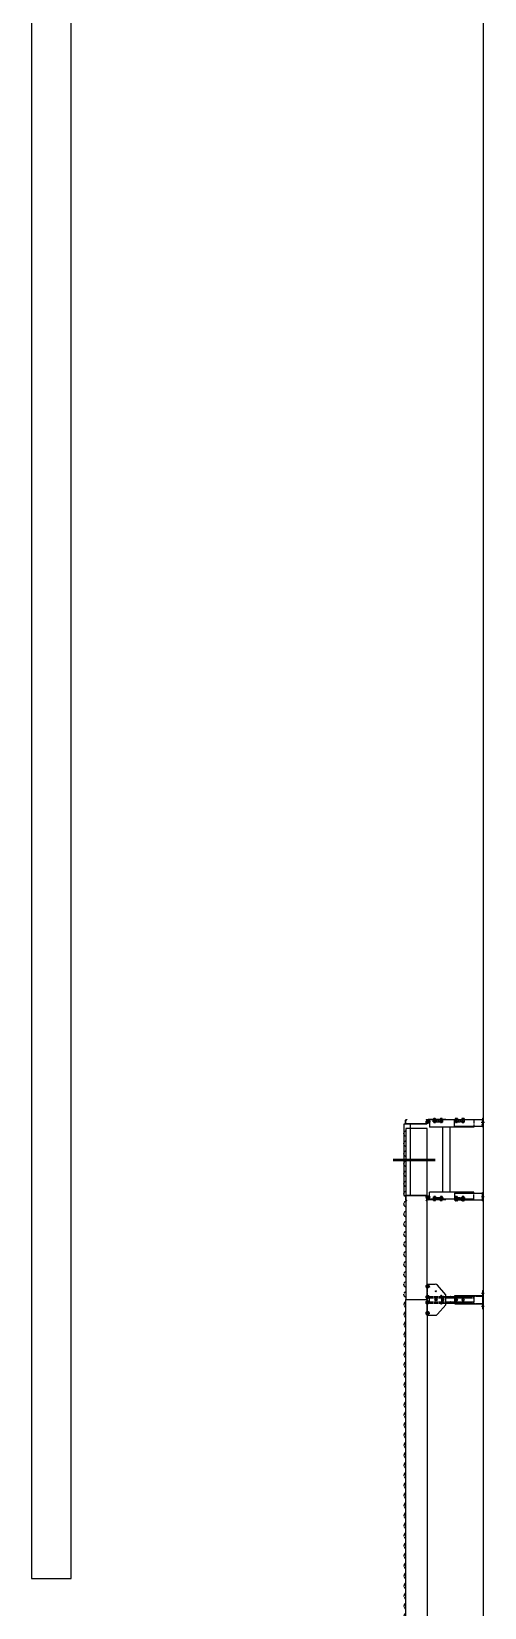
# Model space of a CAD drawing. Header units: millimetres. Extents: x 0 to 461941, y -159644 to 4828.
# Drawn here: x 438512 to 441941, y -42149 to -30206 of the extents above; entities that cross this region are included whole.
import ezdxf

# ---------------------------------------------------------------- set-up
doc = ezdxf.new("R2010")
doc.units = ezdxf.units.MM
for name, pattern in [('Xref Conv Decant Empty Tote$0$AM_ISO02W050', [7.5, 6, -1.5]), ('Xref Conv Decant Empty Tote$0$AM_ISO08W050', [18, 12, -1.5, 3, -1.5]), ('Xref Conv Decant Empty Tote$0$CENTER', [7, 4, -1, 1, -1]), ('Xref Conv Decant Empty Tote$0$HIDDEN', [9.525, 6.35, -3.175])]:
    doc.linetypes.add(name, pattern=pattern)
for name, color, linetype in [('Xref Conv Decant Empty Tote$0$B', 4, 'Continuous'), ('Xref Conv Decant Empty Tote$0$Conv - Empty Tote', 35, 'Continuous'), ('Xref Conv Decant Empty Tote$0$Mezz', 1, 'Continuous')]:
    doc.layers.add(name, color=color, linetype=linetype)
doc.layers.add('Xref Conv Decant Empty Tote$0$Center', color=7, linetype='Xref Conv Decant Empty Tote$0$AM_ISO08W050', lineweight=50)
doc.layers.add('Xref Conv Decant Empty Tote$0$Hidden', color=9, linetype='Xref Conv Decant Empty Tote$0$AM_ISO02W050', lineweight=25)

# ---------------------------------------------------------------- blocks, each defined once
blk = doc.blocks.new('*U162')
for p, q in [((-21.825, 158.0666), (-21.825, 154.6052)), ((-21.825, 154.6052), (-19.165, 154.6052)), ((-19.165, 158.0666), (-19.165, 154.6052)), ((9.84, 163.4952), (-16.3964, 163.4952)), ((9.84, 160.8352), (-16.3964, 160.8352)), ((13.015, 7.4225), (13.015, 157.6602)), ((15.675, 7.4225), (15.675, 157.6602)), ((555.675, 7.4225), (555.675, 157.6602)), ((558.335, 7.4225), (558.335, 157.6602)), ((561.51, 163.4952), (587.7464, 163.4952)), ((561.51, 160.8352), (587.7464, 160.8352)), ((590.515, 158.0666), (590.515, 154.6052)), ((593.175, 154.6052), (590.515, 154.6052)), ((593.175, 158.0666), (593.175, 154.6052)), ((-21.825, 8.89), (-21.825, 5.4286)), ((-21.825, 8.89), (-19.165, 8.89)), ((-19.165, 8.89), (-19.165, 5.4286)), ((-16.3964, 2.66), (8.2525, 2.66)), ((-16.3964, 0), (8.2525, 0)), ((587.7464, 2.66), (563.0975, 2.66)), ((587.7464, 0), (563.0975, 0)), ((590.515, 8.89), (590.515, 5.4286)), ((593.175, 8.89), (590.515, 8.89)), ((593.175, 8.89), (593.175, 5.4286))]:
    blk.add_line(p, q)
for centre, radius, start, end in [((-16.3964, 158.0666), 5.4286, 90, 180), ((-16.3964, 158.0666), 2.7686, 90, 180), ((9.84, 157.6602), 5.835, 0, 90), ((9.84, 157.6602), 3.175, 0, 90), ((561.51, 157.6602), 5.835, 90, 180), ((561.51, 157.6602), 3.175, 90, 180), ((587.7464, 158.0666), 5.4286, 0, 90), ((587.7464, 158.0666), 2.7686, 0, 90), ((-16.3964, 5.4286), 5.4286, 180, 270), ((-16.3964, 5.4286), 2.7686, 180, 270), ((8.2525, 7.4225), 4.7625, 270, 0), ((8.2525, 7.4225), 7.4225, 270, 0), ((563.0975, 7.4225), 7.4225, 180, 270), ((563.0975, 7.4225), 4.7625, 180, 270), ((587.7464, 5.4286), 2.7686, 270, 0), ((587.7464, 5.4286), 5.4286, 270, 0)]:
    blk.add_arc(centre, radius, start, end)
at = {"layer": 'Xref Conv Decant Empty Tote$0$Hidden'}
blk.add_lwpolyline([(15.675, 176.4952), (555.675, 176.4952), (555.675, 126.4952), (15.675, 126.4952)], close=True, dxfattribs=at)
blk = doc.blocks.new('*U180')
blk.add_lwpolyline([(0, 0), (1295.4, 0), (1295.4, -163.5), (0, -163.5)], close=True)
at = {"layer": 'Xref Conv Decant Empty Tote$0$Hidden', "ltscale": 5}
for centre in [(38.1, -12), (114.3, -12), (190.5, -12), (266.7, -12), (342.9, -12), (419.1, -12), (495.3, -12), (571.5, -12), (647.7, -12), (723.9, -12), (800.1, -12), (876.3, -12), (952.5, -12), (1028.7, -12), (1104.9, -12), (1181.1, -12), (1257.3, -12)]:
    blk.add_arc(centre, 25, 28.6854, 151.3146, dxfattribs=at)
blk = doc.blocks.new('Xref Conv Decant Empty Tote$0$A$C2A0F63DB')
at = {"layer": 'Xref Conv Decant Empty Tote$0$Center', "lineweight": 50}
blk.add_line((0, 1057), (318, 1057), dxfattribs=at)
at = {"xscale": -1, "rotation": 90}
for name, p in [('*U162', (259, 1343)), ('*U180', (96, 1295))]:
    blk.add_blockref(name, p, dxfattribs=at)
blk = doc.blocks.new('*U195')
at = {"linetype": 'Continuous'}
for p, q in [((0, 0), (0, -59)), ((0, 0), (235, 0)), ((235, 0), (235, -59)), ((79, -141), (8, -78)), ((156, -141), (227, -78)), ((79, -141), (156, -141)), ((87, -208), (149, -208)), ((87, -208), (87, -419)), ((91, -136), (91, -287)), ((103, -136), (103, -353)), ((131, -136), (131, -287)), ((143, -136), (143, -287)), ((149, -208), (149, -419)), ((188, -419), (48, -419)), ((48, -419), (48, -424)), ((188, -424), (48, -424)), ((188, -419), (188, -424))]:
    blk.add_line(p, q, dxfattribs=at)
for p, q in [((7, 7), (7, 2)), ((7, 2), (25, 2)), ((9, 9), (12, 9)), ((12, 9), (12, 2)), ((12, 9), (21, 9)), ((21, 9), (21, 2)), ((21, 9), (23, 9)), ((25, 7), (25, 2)), ((88, 7), (88, 2)), ((88, 2), (106, 2)), ((90, 9), (93, 9)), ((93, 9), (93, 2)), ((93, 9), (102, 9)), ((102, 9), (102, 2)), ((102, 9), (104, 9)), ((106, 7), (106, 2)), ((129, 7), (129, 2)), ((129, 2), (147, 2)), ((131, 9), (133, 9)), ((133, 9), (133, 2)), ((133, 9), (142, 9)), ((142, 9), (142, 2)), ((142, 9), (145, 9)), ((147, 7), (147, 2)), ((210, 7), (210, 2)), ((210, 2), (228, 2)), ((212, 9), (214, 9)), ((214, 9), (214, 2)), ((214, 9), (223, 9)), ((223, 9), (223, 2)), ((223, 9), (226, 9)), ((228, 7), (228, 2)), ((117, -109), (111, -113)), ((111, -113), (111, -120)), ((124, -113), (117, -109)), ((124, -120), (124, -113)), ((111, -120), (117, -124)), ((117, -124), (124, -120))]:
    blk.add_line(p, q)
at = {"linetype": 'Xref Conv Decant Empty Tote$0$CENTER'}
for p, q in [((68, -412), (68, -433)), ((168, -412), (168, -433))]:
    blk.add_line(p, q, dxfattribs=at)
for points in [[(111, -69), (117, -73), (124, -69), (124, -62), (117, -58), (111, -62)], [(110, -225), (117, -230), (126, -225), (126, -216), (117, -211), (110, -216)], [(110, -276), (117, -281), (126, -276), (126, -267), (117, -262), (110, -267)]]:
    blk.add_lwpolyline(points, close=True)
for centre, radius in [((117, -66), 8.4), ((117, -117), 8.4), ((117, -66), 6.4), ((117, -117), 6.4), ((117, -221), 8), ((117, -272), 8)]:
    blk.add_circle(centre, radius)
at = {"linetype": 'Continuous'}
blk.add_circle((182, -66), 3.6, dxfattribs=at)
for centre, radius, start, end in [((9, 6), 2.53, 23.991, 156.009), ((16, 1), 7.86, 54.0166, 125.9834), ((23, 6), 2.53, 23.991, 156.009), ((90, 6), 2.53, 23.991, 156.009), ((97, 1), 7.86, 54.0166, 125.9834), ((104, 6), 2.53, 23.991, 156.009), ((131, 6), 2.53, 23.991, 156.009), ((138, 1), 7.86, 54.0166, 125.9834), ((145, 6), 2.53, 23.991, 156.009), ((212, 6), 2.53, 23.991, 156.009), ((219, 1), 7.86, 54.0166, 125.9834), ((226, 6), 2.53, 23.991, 156.009)]:
    blk.add_arc(centre, radius, start, end)
for centre, radius, start, end in [((25, -59), 25.4, 180, 228.2691), ((89, -105), 4.4, 45, 225), ((116, -78), 43.1, 224.5473, 271.6144), ((117, -76), 36.4, 225, 270), ((117, -76), 36.4, 270, 315), ((119, -78), 43.1, 268.3856, 315.4527), ((146, -105), 4.4, 315, 135), ((210, -59), 25.4, 311.7309, 0)]:
    blk.add_arc(centre, radius, start, end, dxfattribs=at)
at = {"layer": 'Xref Conv Decant Empty Tote$0$Hidden', "linetype": 'Xref Conv Decant Empty Tote$0$HIDDEN'}
for p, q in [((11, -17), (11, 2)), ((12, -18), (12, 2)), ((20, -18), (20, 2)), ((21, -17), (21, 2)), ((92, -17), (92, 2)), ((93, -18), (93, 2)), ((101, -18), (101, 2)), ((102, -17), (102, 2)), ((133, -17), (133, 2)), ((134, -18), (134, 2)), ((142, -18), (142, 2)), ((143, -17), (143, 2)), ((214, -17), (214, 2)), ((215, -18), (215, 2)), ((223, -18), (223, 2)), ((224, -17), (224, 2)), ((0, -3), (235, -3)), ((12, -18), (11, -17)), ((11, -17), (21, -17)), ((12, -18), (20, -18)), ((20, -18), (21, -17)), ((92, -17), (102, -17)), ((93, -18), (92, -17)), ((91, -18), (91, -159)), ((91, -18), (143, -18)), ((93, -18), (93, -353)), ((93, -18), (101, -18)), ((96, -118), (138, -118)), ((101, -18), (102, -17)), ((101, -18), (101, -353)), ((103, -18), (103, -159)), ((131, -18), (131, -159)), ((133, -17), (143, -17)), ((134, -18), (133, -17)), ((133, -18), (133, -353)), ((134, -18), (142, -18)), ((142, -18), (143, -17)), ((141, -18), (141, -353)), ((143, -18), (143, -159)), ((214, -17), (224, -17)), ((215, -18), (214, -17)), ((215, -18), (223, -18)), ((223, -18), (224, -17)), ((90, -208), (90, -419)), ((91, -128), (91, -173)), ((91, -142), (91, -353)), ((93, -128), (93, -173)), ((96, -120), (138, -120)), ((96, -176), (98, -176)), ((98, -178), (96, -178)), ((101, -170), (101, -173)), ((101, -170), (103, -170)), ((103, -170), (103, -173)), ((103, -142), (103, -287)), ((131, -142), (131, -353)), ((131, -170), (131, -173)), ((131, -170), (133, -170)), ((133, -170), (131, -170)), ((133, -170), (133, -173)), ((133, -170), (133, -173)), ((138, -176), (136, -176)), ((136, -178), (138, -178)), ((141, -128), (141, -173)), ((143, -128), (143, -173)), ((143, -142), (143, -353)), ((146, -208), (146, -419)), ((143, -353), (91, -353))]:
    blk.add_line(p, q, dxfattribs=at)
at = {"layer": 'Xref Conv Decant Empty Tote$0$Hidden', "linetype": 'Xref Conv Decant Empty Tote$0$CENTER'}
for p, q in [((16, 11), (16, -9)), ((97, -9), (97, 11)), ((97, 11), (97, -9)), ((138, -9), (138, 11)), ((219, -9), (219, 11))]:
    blk.add_line(p, q, dxfattribs=at)
at = {"layer": 'Xref Conv Decant Empty Tote$0$Hidden'}
for p, q in [((16, 9), (16, -11)), ((97, 9), (97, -11)), ((138, 9), (138, -11)), ((219, 9), (219, -11))]:
    blk.add_line(p, q, dxfattribs=at)
for points in [[(7, -5), (5, -3)], [(27, -3), (5, -3)], [(25, -5), (7, -5)], [(7, -10), (7, -5)], [(23, -12), (21, -12), (12, -12), (9, -12)], [(12, -12), (12, -5)], [(21, -12), (21, -5)], [(27, -3), (25, -5)], [(25, -10), (25, -5)], [(88, -5), (86, -3)], [(108, -3), (86, -3)], [(106, -5), (88, -5)], [(88, -10), (88, -5)], [(104, -12), (102, -12), (93, -12), (90, -12)], [(93, -12), (93, -5)], [(102, -12), (102, -5)], [(108, -3), (106, -5)], [(106, -10), (106, -5)], [(129, -5), (127, -3)], [(149, -3), (127, -3)], [(147, -5), (129, -5)], [(129, -10), (129, -5)], [(145, -12), (142, -12), (133, -12), (131, -12)], [(133, -12), (133, -5)], [(142, -12), (142, -5)], [(149, -3), (147, -5)], [(147, -10), (147, -5)], [(210, -5), (208, -3)], [(230, -3), (208, -3)], [(228, -5), (210, -5)], [(210, -10), (210, -5)], [(226, -12), (223, -12), (214, -12), (212, -12)], [(214, -12), (214, -5)], [(223, -12), (223, -5)], [(230, -3), (228, -5)], [(228, -10), (228, -5)]]:
    blk.add_lwpolyline(points, dxfattribs=at)
for centre, radius, start, end in [((9, -9), 2.53, 203.991, 336.009), ((16, -4), 7.86, 234.0166, 305.9834), ((23, -9), 2.53, 203.991, 336.009), ((90, -9), 2.53, 203.991, 336.009), ((97, -4), 7.86, 234.0166, 305.9834), ((104, -9), 2.53, 203.991, 336.009), ((131, -9), 2.53, 203.991, 336.009), ((138, -4), 7.86, 234.0166, 305.9834), ((145, -9), 2.53, 203.991, 336.009), ((212, -9), 2.53, 203.991, 336.009), ((219, -4), 7.86, 234.0166, 305.9834), ((226, -9), 2.53, 203.991, 336.009)]:
    blk.add_arc(centre, radius, start, end, dxfattribs=at)
at = {"layer": 'Xref Conv Decant Empty Tote$0$Hidden', "linetype": 'Xref Conv Decant Empty Tote$0$HIDDEN'}
for centre, radius, start, end in [((96, -123), 5, 90, 180), ((138, -123), 5, 0, 90), ((96, -173), 5, 180, 270), ((96, -173), 5, 180, 270), ((96, -123), 3, 90, 180), ((96, -173), 3, 180, 270), ((98, -173), 3, 270, 0), ((98, -173), 5, 270, 0), ((136, -173), 5, 180, 270), ((136, -173), 3, 180, 270), ((138, -123), 3, 0, 90), ((138, -173), 5, 270, 0), ((138, -173), 3, 270, 0)]:
    blk.add_arc(centre, radius, start, end, dxfattribs=at)
blk = doc.blocks.new('*U194')
for p, q in [((8, 7), (8, 2)), ((8, 7), (8, 2)), ((8, 7), (8, 2)), ((8, 7), (8, 2)), ((8, 7), (8, 2)), ((8, 7), (8, 2)), ((27, 2), (8, 2)), ((27, 2), (8, 2)), ((27, 2), (8, 2)), ((27, 2), (8, 2)), ((27, 2), (8, 2)), ((27, 2), (8, 2)), ((13, 9), (11, 9)), ((13, 9), (11, 9)), ((13, 9), (11, 9)), ((13, 9), (11, 9)), ((13, 9), (11, 9)), ((13, 9), (11, 9)), ((13, 9), (13, 2)), ((22, 9), (13, 9)), ((13, 9), (13, 2)), ((22, 9), (13, 9)), ((13, 9), (13, 2)), ((22, 9), (13, 9)), ((13, 9), (13, 2)), ((22, 9), (13, 9)), ((13, 9), (13, 2)), ((22, 9), (13, 9)), ((13, 9), (13, 2)), ((22, 9), (13, 9)), ((18, 6), (18, -1)), ((22, 9), (22, 2)), ((24, 9), (22, 9)), ((22, 9), (22, 2)), ((24, 9), (22, 9)), ((22, 9), (22, 2)), ((24, 9), (22, 9)), ((22, 9), (22, 2)), ((24, 9), (22, 9)), ((22, 9), (22, 2)), ((24, 9), (22, 9)), ((22, 9), (22, 2)), ((24, 9), (22, 9)), ((27, 7), (27, 2)), ((27, 7), (27, 2)), ((27, 7), (27, 2)), ((27, 7), (27, 2)), ((27, 7), (27, 2)), ((27, 7), (27, 2)), ((580, 7), (580, 2)), ((580, 2), (599, 2)), ((583, 9), (585, 9)), ((585, 9), (585, 2)), ((585, 9), (594, 9)), ((594, 9), (594, 2)), ((594, 9), (596, 9)), ((599, 7), (599, 2)), ((-7, -52), (-7, -50)), ((-7, -59), (-7, -52)), ((-7, -61), (-7, -59)), ((-7, -103), (-7, -101)), ((-7, -110), (-7, -103)), ((-7, -112), (-7, -110)), ((-6, -48), (-1, -48)), ((-6, -52), (-1, -52)), ((-6, -59), (-1, -59)), ((-6, -63), (-1, -63)), ((-6, -99), (-1, -99)), ((-6, -103), (-1, -103)), ((-6, -110), (-1, -110)), ((-6, -114), (-1, -114)), ((-2, -64), (-2, -47)), ((0, -47), (-2, -47)), ((0, -64), (-2, -64)), ((-2, -115), (-2, -98)), ((0, -98), (-2, -98)), ((0, -115), (-2, -115)), ((6, -3), (8, -5)), ((6, -3), (29, -3)), ((6, -3), (8, -5)), ((6, -3), (29, -3)), ((6, -3), (8, -5)), ((6, -3), (29, -3)), ((6, -3), (8, -5)), ((6, -3), (29, -3)), ((6, -3), (8, -5)), ((6, -3), (29, -3)), ((6, -3), (8, -5)), ((6, -3), (29, -3)), ((8, -5), (27, -5)), ((8, -11), (8, -5)), ((8, -5), (27, -5)), ((8, -11), (8, -5)), ((8, -5), (27, -5)), ((8, -11), (8, -5)), ((8, -5), (27, -5)), ((8, -11), (8, -5)), ((8, -5), (27, -5)), ((8, -11), (8, -5)), ((8, -5), (27, -5)), ((8, -11), (8, -5)), ((11, -12), (13, -12)), ((11, -12), (13, -12)), ((11, -12), (13, -12)), ((11, -12), (13, -12)), ((11, -12), (13, -12)), ((11, -12), (13, -12)), ((13, -12), (13, -5)), ((13, -12), (13, -5)), ((13, -12), (13, -5)), ((13, -12), (13, -5)), ((13, -12), (13, -5)), ((13, -12), (13, -5)), ((13, -12), (22, -12)), ((13, -12), (22, -12)), ((13, -12), (22, -12)), ((13, -12), (22, -12)), ((13, -12), (22, -12)), ((13, -12), (22, -12)), ((22, -12), (22, -5)), ((22, -12), (22, -5)), ((22, -12), (22, -5)), ((22, -12), (22, -5)), ((22, -12), (22, -5)), ((22, -12), (22, -5)), ((22, -12), (24, -12)), ((22, -12), (24, -12)), ((22, -12), (24, -12)), ((22, -12), (24, -12)), ((22, -12), (24, -12)), ((22, -12), (24, -12)), ((27, -5), (29, -3)), ((27, -5), (29, -3)), ((27, -5), (29, -3)), ((27, -5), (29, -3)), ((27, -5), (29, -3)), ((27, -5), (29, -3)), ((27, -11), (27, -5)), ((27, -11), (27, -5)), ((27, -11), (27, -5)), ((27, -11), (27, -5)), ((27, -11), (27, -5)), ((27, -11), (27, -5)), ((580, -5), (578, -3)), ((601, -3), (578, -3)), ((599, -5), (580, -5)), ((580, -11), (580, -5)), ((585, -12), (583, -12)), ((585, -12), (585, -5)), ((594, -12), (585, -12)), ((594, -12), (594, -5)), ((596, -12), (594, -12)), ((601, -3), (599, -5)), ((599, -11), (599, -5)), ((607, -47), (609, -47)), ((607, -64), (609, -64)), ((607, -98), (609, -98)), ((607, -115), (609, -115)), ((613, -48), (608, -48)), ((613, -52), (608, -52)), ((613, -59), (608, -59)), ((613, -63), (608, -63)), ((613, -99), (608, -99)), ((613, -103), (608, -103)), ((613, -110), (608, -110)), ((613, -114), (608, -114)), ((609, -64), (609, -47)), ((609, -115), (609, -98)), ((614, -52), (614, -50)), ((614, -59), (614, -52)), ((614, -61), (614, -59)), ((614, -103), (614, -101)), ((614, -110), (614, -103)), ((614, -112), (614, -110)), ((-9, -216), (-9, -214)), ((-9, -216), (-2, -216)), ((-9, -225), (-9, -216)), ((-9, -225), (-2, -225)), ((-9, -227), (-9, -225)), ((-8, -211), (-2, -211)), ((-8, -230), (-2, -230)), ((-2, -211), (0, -209)), ((-2, -230), (-2, -211)), ((0, -232), (-2, -230)), ((0, -232), (0, -209)), ((609, -211), (607, -209)), ((607, -232), (607, -209)), ((607, -232), (609, -230)), ((609, -230), (609, -211)), ((614, -211), (609, -211)), ((616, -216), (609, -216)), ((616, -225), (609, -225)), ((614, -230), (609, -230)), ((616, -216), (616, -214)), ((616, -225), (616, -216)), ((616, -227), (616, -225)), ((-9, -267), (-9, -265)), ((-9, -267), (-2, -267)), ((-9, -276), (-9, -267)), ((-9, -276), (-2, -276)), ((-9, -278), (-9, -276)), ((-8, -262), (-2, -262)), ((-8, -281), (-2, -281)), ((-2, -262), (0, -260)), ((-2, -281), (-2, -262)), ((0, -283), (-2, -281)), ((0, -283), (0, -260)), ((609, -262), (607, -260)), ((607, -283), (607, -260)), ((607, -283), (609, -281)), ((609, -281), (609, -262)), ((614, -262), (609, -262)), ((616, -267), (609, -267)), ((616, -276), (609, -276)), ((614, -281), (609, -281)), ((616, -267), (616, -265)), ((616, -276), (616, -267)), ((616, -278), (616, -276))]:
    blk.add_line(p, q)
at = {"linetype": 'Xref Conv Decant Empty Tote$0$HIDDEN'}
for p, q in [((13, -17), (13, 2)), ((13, -17), (13, 2)), ((13, -17), (13, 2)), ((13, -17), (13, 2)), ((13, -17), (13, 2)), ((13, -17), (13, 2)), ((14, -18), (14, 2)), ((14, -18), (14, 2)), ((14, -18), (14, 2)), ((14, -18), (14, 2)), ((14, -18), (14, 2)), ((14, -18), (14, 2)), ((18, -24), (18, 14)), ((18, -24), (18, 14)), ((18, -24), (18, 14)), ((18, -24), (18, 14)), ((18, -24), (18, 14)), ((21, -18), (21, 2)), ((21, -18), (21, 2)), ((21, -18), (21, 2)), ((21, -18), (21, 2)), ((21, -18), (21, 2)), ((21, -18), (21, 2)), ((22, -17), (22, 2)), ((22, -17), (22, 2)), ((22, -17), (22, 2)), ((22, -17), (22, 2)), ((22, -17), (22, 2)), ((22, -17), (22, 2)), ((584, -17), (584, 2)), ((586, -18), (586, 2)), ((593, -18), (593, 2)), ((595, -17), (595, 2)), ((4, -50), (3, -51)), ((3, -51), (4, -53)), ((4, -53), (3, -54)), ((3, -54), (4, -56)), ((4, -56), (3, -57)), ((3, -57), (4, -59)), ((4, -59), (3, -60)), ((3, -60), (4, -62)), ((4, -101), (3, -102)), ((3, -102), (4, -104)), ((4, -104), (3, -105)), ((3, -105), (4, -107)), ((4, -107), (3, -108)), ((3, -108), (4, -110)), ((4, -110), (3, -111)), ((3, -111), (4, -113)), ((16, -44), (4, -44)), ((4, -50), (4, -44)), ((4, -101), (4, -62)), ((4, -119), (4, -113)), ((16, -119), (4, -119)), ((12, -44), (12, -119)), ((13, -17), (14, -18)), ((13, -17), (14, -18)), ((13, -17), (14, -18)), ((13, -17), (14, -18)), ((13, -17), (14, -18)), ((13, -17), (14, -18)), ((13, -17), (22, -17)), ((13, -17), (22, -17)), ((13, -17), (22, -17)), ((13, -17), (22, -17)), ((13, -17), (22, -17)), ((13, -17), (22, -17)), ((13, -48), (17, -52)), ((13, -64), (17, -60)), ((13, -99), (17, -103)), ((13, -115), (17, -111)), ((14, -18), (21, -18)), ((16, -45), (20, -49)), ((23, -51), (16, -51)), ((23, -61), (16, -61)), ((16, -66), (20, -62)), ((16, -67), (16, -95)), ((16, -96), (20, -100)), ((23, -102), (16, -102)), ((23, -112), (16, -112)), ((16, -117), (20, -113)), ((23, -52), (18, -52)), ((23, -59), (18, -59)), ((23, -103), (18, -103)), ((23, -110), (18, -110)), ((22, -17), (21, -18)), ((22, -17), (21, -18)), ((22, -17), (21, -18)), ((22, -17), (21, -18)), ((22, -17), (21, -18)), ((22, -17), (21, -18)), ((23, -49), (21, -49)), ((23, -49), (21, -49)), ((23, -53), (21, -53)), ((23, -58), (21, -58)), ((23, -62), (21, -62)), ((23, -62), (21, -62)), ((23, -100), (21, -100)), ((23, -100), (21, -100)), ((23, -104), (21, -104)), ((23, -109), (21, -109)), ((23, -113), (21, -113)), ((23, -113), (21, -113)), ((23, -49), (23, -62)), ((23, -62), (23, -49)), ((23, -49), (23, -62)), ((23, -62), (23, -49)), ((23, -49), (23, -62)), ((23, -62), (23, -49)), ((23, -113), (23, -100)), ((23, -100), (23, -113)), ((23, -100), (23, -113)), ((23, -113), (23, -100)), ((23, -100), (23, -113)), ((23, -113), (23, -100)), ((584, -49), (584, -62)), ((584, -62), (584, -49)), ((584, -49), (584, -62)), ((584, -62), (584, -49)), ((584, -49), (584, -62)), ((584, -62), (584, -49)), ((584, -49), (585, -49)), ((584, -49), (586, -49)), ((584, -51), (591, -51)), ((584, -52), (589, -52)), ((584, -53), (586, -53)), ((584, -58), (586, -58)), ((584, -59), (589, -59)), ((584, -61), (591, -61)), ((584, -62), (586, -62)), ((584, -62), (585, -62)), ((584, -113), (584, -100)), ((584, -100), (584, -113)), ((584, -100), (584, -113)), ((584, -113), (584, -100)), ((584, -100), (584, -113)), ((584, -113), (584, -100)), ((584, -100), (585, -100)), ((584, -100), (586, -100)), ((584, -102), (591, -102)), ((584, -103), (589, -103)), ((584, -104), (586, -104)), ((584, -109), (586, -109)), ((584, -110), (589, -110)), ((584, -112), (591, -112)), ((584, -113), (586, -113)), ((584, -113), (585, -113)), ((584, -17), (586, -18)), ((595, -17), (584, -17)), ((593, -18), (586, -18)), ((591, -45), (587, -49)), ((591, -66), (587, -62)), ((591, -96), (587, -100)), ((591, -117), (587, -113)), ((594, -48), (590, -52)), ((594, -64), (590, -60)), ((594, -99), (590, -103)), ((594, -115), (590, -111)), ((591, -44), (602, -44)), ((591, -67), (591, -95)), ((591, -119), (602, -119)), ((595, -17), (593, -18)), ((595, -44), (595, -119)), ((602, -50), (604, -51)), ((604, -51), (602, -53)), ((602, -53), (604, -54)), ((604, -54), (602, -56)), ((602, -56), (604, -57)), ((604, -57), (602, -59)), ((602, -59), (604, -60)), ((604, -60), (602, -62)), ((602, -119), (602, -113)), ((602, -50), (602, -44)), ((602, -101), (602, -62)), ((602, -101), (604, -102)), ((604, -102), (602, -104)), ((602, -104), (604, -105)), ((604, -105), (602, -107)), ((602, -107), (604, -108)), ((604, -108), (602, -110)), ((602, -110), (604, -111)), ((604, -111), (602, -113)), ((3, -266), (3, -214)), ((4, -214), (3, -216)), ((3, -216), (4, -217)), ((4, -217), (3, -219)), ((3, -219), (4, -220)), ((4, -220), (3, -222)), ((3, -222), (4, -223)), ((4, -223), (3, -225)), ((3, -225), (4, -226)), ((4, -214), (4, -208)), ((16, -208), (4, -208)), ((4, -265), (4, -226)), ((12, -208), (12, -283)), ((13, -213), (17, -217)), ((13, -228), (17, -224)), ((16, -210), (20, -214)), ((23, -215), (16, -215)), ((23, -225), (16, -225)), ((16, -231), (20, -227)), ((16, -232), (16, -260)), ((23, -217), (18, -217)), ((23, -224), (18, -224)), ((23, -214), (21, -214)), ((23, -214), (21, -214)), ((23, -218), (21, -218)), ((23, -223), (21, -223)), ((23, -227), (21, -227)), ((23, -227), (21, -227)), ((23, -227), (23, -214)), ((23, -214), (23, -227)), ((23, -227), (23, -214)), ((23, -214), (23, -227)), ((23, -227), (23, -214)), ((23, -214), (23, -227)), ((584, -214), (584, -227)), ((584, -227), (584, -214)), ((584, -214), (584, -227)), ((584, -227), (584, -214)), ((584, -214), (584, -227)), ((584, -227), (584, -214)), ((584, -214), (585, -214)), ((584, -214), (586, -214)), ((584, -215), (591, -215)), ((584, -217), (589, -217)), ((584, -218), (586, -218)), ((584, -223), (586, -223)), ((584, -224), (589, -224)), ((584, -225), (591, -225)), ((584, -227), (586, -227)), ((584, -227), (585, -227)), ((591, -210), (587, -214)), ((591, -231), (587, -227)), ((594, -213), (590, -217)), ((594, -228), (590, -224)), ((591, -208), (602, -208)), ((591, -232), (591, -260)), ((595, -208), (595, -283)), ((602, -214), (602, -208)), ((602, -214), (604, -216)), ((604, -216), (602, -217)), ((602, -217), (604, -219)), ((604, -219), (602, -220)), ((602, -220), (604, -222)), ((604, -222), (602, -223)), ((602, -223), (604, -225)), ((604, -225), (602, -226)), ((602, -265), (602, -226)), ((604, -266), (604, -207)), ((4, -265), (3, -267)), ((3, -267), (4, -268)), ((4, -268), (3, -270)), ((3, -270), (4, -271)), ((4, -271), (3, -273)), ((3, -273), (4, -274)), ((4, -274), (3, -276)), ((3, -276), (4, -277)), ((3, -353), (50, -353)), ((4, -283), (4, -277)), ((16, -283), (4, -283)), ((13, -264), (17, -268)), ((13, -279), (17, -275)), ((16, -261), (20, -265)), ((23, -266), (16, -266)), ((23, -276), (16, -276)), ((16, -282), (20, -278)), ((23, -268), (18, -268)), ((23, -275), (18, -275)), ((23, -265), (21, -265)), ((23, -265), (21, -265)), ((23, -269), (21, -269)), ((23, -274), (21, -274)), ((23, -278), (21, -278)), ((23, -278), (21, -278)), ((23, -278), (23, -265)), ((23, -265), (23, -278)), ((23, -278), (23, -265)), ((23, -265), (23, -278)), ((23, -265), (23, -278)), ((23, -278), (23, -265)), ((604, -353), (557, -353)), ((584, -278), (584, -265)), ((584, -265), (584, -278)), ((584, -265), (584, -278)), ((584, -278), (584, -265)), ((584, -265), (584, -278)), ((584, -278), (584, -265)), ((584, -265), (585, -265)), ((584, -265), (586, -265)), ((584, -266), (591, -266)), ((584, -268), (589, -268)), ((584, -269), (586, -269)), ((584, -274), (586, -274)), ((584, -275), (589, -275)), ((584, -276), (591, -276)), ((584, -278), (586, -278)), ((584, -278), (585, -278)), ((591, -261), (587, -265)), ((591, -282), (587, -278)), ((594, -264), (590, -268)), ((594, -279), (590, -275)), ((591, -283), (602, -283)), ((602, -265), (604, -267)), ((604, -267), (602, -268)), ((602, -268), (604, -270)), ((604, -270), (602, -271)), ((602, -271), (604, -273)), ((604, -273), (602, -274)), ((602, -274), (604, -276)), ((604, -276), (602, -277)), ((602, -283), (602, -277))]:
    blk.add_line(p, q, dxfattribs=at)
at = {"linetype": 'Xref Conv Decant Empty Tote$0$CENTER'}
for p, q in [((18, -24), (18, 14)), ((590, -24), (590, 14)), ((11, -56), (-9, -56)), ((11, -107), (-9, -107)), ((596, -56), (616, -56)), ((596, -107), (616, -107)), ((-12, -220), (5, -220)), ((619, -220), (602, -220)), ((-12, -271), (5, -271)), ((619, -271), (602, -271)), ((22, -432), (22, -411)), ((584, -433), (584, -407))]:
    blk.add_line(p, q, dxfattribs=at)
at = {"linetype": 'Continuous'}
for p, q in [((590, 6), (590, -1)), ((0, -141), (0, -6)), ((0, -141), (0, -6)), ((0, -141), (0, -6)), ((0, -141), (0, -6)), ((0, -141), (0, -6)), ((0, -141), (0, -6)), ((3, -141), (3, -6)), ((3, -141), (3, -6)), ((3, -141), (3, -6)), ((3, -141), (3, -6)), ((3, -141), (3, -6)), ((3, -353), (3, -6)), ((3, -18), (58, -18)), ((6, 0), (30, 0)), ((6, -3), (30, -3)), ((6, -3), (30, -3)), ((6, -3), (30, -3)), ((6, -3), (30, -3)), ((6, -3), (30, -3)), ((6, -3), (30, -3)), ((27, 0), (11, 0)), ((30, -3), (30, 0)), ((30, -3), (30, 0)), ((30, -3), (30, 0)), ((30, -3), (30, 0)), ((30, -3), (30, 0)), ((30, -3), (30, 0)), ((58, -353), (58, -18)), ((58, -118), (549, -118)), ((549, -353), (549, -18)), ((604, -18), (549, -18)), ((601, 0), (577, 0)), ((577, -3), (577, 0)), ((601, -3), (577, -3)), ((580, 0), (596, 0)), ((604, -353), (604, -6)), ((607, -141), (607, -6)), ((0, -131), (3, -131)), ((50, -207), (0, -207)), ((0, -214), (0, -418)), ((50, -207), (50, -418)), ((58, -173), (549, -173)), ((557, -207), (557, -418)), ((557, -207), (607, -207)), ((607, -131), (604, -131)), ((607, -207), (607, -418)), ((50, -353), (58, -353)), ((557, -353), (549, -353)), ((-10, -418), (55, -418)), ((-10, -418), (-10, -423)), ((-10, -423), (55, -423)), ((5, -418), (1, -415)), ((10, -418), (6, -415)), ((15, -418), (11, -415)), ((20, -418), (16, -415)), ((25, -418), (21, -415)), ((30, -418), (26, -415)), ((35, -418), (31, -415)), ((40, -418), (36, -415)), ((45, -418), (41, -415)), ((50, -418), (46, -415)), ((55, -418), (55, -423)), ((617, -418), (552, -418)), ((552, -418), (552, -423)), ((617, -423), (552, -423)), ((557, -418), (561, -415)), ((562, -418), (566, -415)), ((567, -418), (571, -415)), ((572, -418), (576, -415)), ((577, -418), (581, -415)), ((582, -418), (586, -415)), ((587, -418), (591, -415)), ((592, -418), (596, -415)), ((597, -418), (601, -415)), ((602, -418), (606, -415)), ((617, -418), (617, -423))]:
    blk.add_line(p, q, dxfattribs=at)
for centre, radius, start, end in [((11, 6), 2.53, 23.991, 156.009), ((11, 6), 2.53, 23.991, 156.009), ((11, 6), 2.53, 23.991, 156.009), ((11, 6), 2.53, 23.991, 156.009), ((11, 6), 2.53, 23.991, 156.009), ((11, 6), 2.53, 23.991, 156.009), ((18, 1), 7.86, 54.0166, 125.9834), ((18, 1), 7.86, 54.0166, 125.9834), ((18, 1), 7.86, 54.0166, 125.9834), ((18, 1), 7.86, 54.0166, 125.9834), ((18, 1), 7.86, 54.0166, 125.9834), ((18, 1), 7.86, 54.0166, 125.9834), ((24, 6), 2.53, 23.991, 156.009), ((24, 6), 2.53, 23.991, 156.009), ((24, 6), 2.53, 23.991, 156.009), ((24, 6), 2.53, 23.991, 156.009), ((24, 6), 2.53, 23.991, 156.009), ((24, 6), 2.53, 23.991, 156.009), ((583, 6), 2.53, 23.991, 156.009), ((590, 1), 7.86, 54.0166, 125.9834), ((596, 6), 2.53, 23.991, 156.009), ((-5, -50), 2.02, 113.991, 246.009), ((-1, -56), 6.29, 144.0166, 215.9834), ((-5, -61), 2.02, 113.991, 246.009), ((-5, -101), 2.02, 113.991, 246.009), ((-1, -107), 6.29, 144.0166, 215.9834), ((-5, -112), 2.02, 113.991, 246.009), ((11, -9), 2.53, 203.991, 336.009), ((11, -9), 2.53, 203.991, 336.009), ((11, -9), 2.53, 203.991, 336.009), ((11, -9), 2.53, 203.991, 336.009), ((11, -9), 2.53, 203.991, 336.009), ((11, -9), 2.53, 203.991, 336.009), ((18, -4), 7.86, 234.0166, 305.9834), ((18, -4), 7.86, 234.0166, 305.9834), ((18, -4), 7.86, 234.0166, 305.9834), ((18, -4), 7.86, 234.0166, 305.9834), ((18, -4), 7.86, 234.0166, 305.9834), ((18, -4), 7.86, 234.0166, 305.9834), ((24, -9), 2.53, 203.991, 336.009), ((24, -9), 2.53, 203.991, 336.009), ((24, -9), 2.53, 203.991, 336.009), ((24, -9), 2.53, 203.991, 336.009), ((24, -9), 2.53, 203.991, 336.009), ((24, -9), 2.53, 203.991, 336.009), ((583, -9), 2.53, 203.991, 336.009), ((590, -4), 7.86, 234.0166, 305.9834), ((596, -9), 2.53, 203.991, 336.009), ((612, -50), 2.02, 293.991, 66.009), ((608, -56), 6.29, 324.0166, 35.9834), ((612, -61), 2.02, 293.991, 66.009), ((612, -101), 2.02, 293.991, 66.009), ((608, -107), 6.29, 324.0166, 35.9834), ((612, -112), 2.02, 293.991, 66.009), ((-6, -214), 2.53, 113.991, 246.009), ((-1, -220), 7.86, 144.0166, 215.9834), ((-6, -227), 2.53, 113.991, 246.009), ((613, -214), 2.53, 293.991, 66.009), ((608, -220), 7.86, 324.0166, 35.9834), ((613, -227), 2.53, 293.991, 66.009), ((-6, -265), 2.53, 113.991, 246.009), ((-1, -271), 7.86, 144.0166, 215.9834), ((-6, -278), 2.53, 113.991, 246.009), ((613, -265), 2.53, 293.991, 66.009), ((608, -271), 7.86, 324.0166, 35.9834), ((613, -278), 2.53, 293.991, 66.009)]:
    blk.add_arc(centre, radius, start, end)
for centre, radius, start, end in [((6, -6), 6, 90, 180), ((6, -6), 6, 90, 180), ((6, -6), 6, 90, 180), ((6, -6), 6, 90, 180), ((6, -6), 6, 90, 180), ((6, -6), 6, 90, 180), ((6, -6), 3, 90, 180), ((6, -6), 3, 90, 180), ((6, -6), 3, 90, 180), ((6, -6), 3, 90, 180), ((6, -6), 3, 90, 180), ((6, -6), 3, 90, 180), ((601, -6), 6, 0, 90), ((601, -6), 3, 0, 90)]:
    blk.add_arc(centre, radius, start, end, dxfattribs=at)
at = {"linetype": 'Xref Conv Decant Empty Tote$0$HIDDEN'}
for centre, radius, start, end in [((17, -44), 5, 180, 225), ((17, -67), 5, 135, 180), ((17, -95), 5, 180, 225), ((17, -118), 5, 135, 180), ((17, -44), 1, 180, 225), ((17, -67), 1, 135, 180), ((17, -95), 1, 180, 225), ((17, -118), 1, 135, 180), ((21, -48), 5, 225, 270), ((21, -63), 5, 90, 135), ((21, -99), 5, 225, 270), ((21, -114), 5, 90, 135), ((21, -48), 1, 225, 270), ((21, -63), 1, 90, 135), ((21, -99), 1, 225, 270), ((21, -114), 1, 90, 135), ((586, -48), 1, 270, 315), ((586, -48), 5, 270, 315), ((586, -63), 5, 45, 90), ((586, -63), 1, 45, 90), ((586, -99), 1, 270, 315), ((586, -99), 5, 270, 315), ((586, -114), 5, 45, 90), ((586, -114), 1, 45, 90), ((590, -44), 1, 315, 0), ((590, -67), 1, 0, 45), ((590, -95), 1, 315, 0), ((590, -118), 1, 0, 45), ((590, -44), 5, 315, 0), ((590, -67), 5, 0, 45), ((590, -95), 5, 315, 0), ((590, -118), 5, 0, 45), ((17, -209), 5, 180, 225), ((17, -232), 5, 135, 180), ((17, -209), 1, 180, 225), ((17, -232), 1, 135, 180), ((21, -213), 5, 225, 270), ((21, -228), 5, 90, 135), ((21, -213), 1, 225, 270), ((21, -228), 1, 90, 135), ((586, -213), 1, 270, 315), ((586, -213), 5, 270, 315), ((586, -228), 5, 45, 90), ((586, -228), 1, 45, 90), ((590, -209), 1, 315, 0), ((590, -232), 1, 0, 45), ((590, -209), 5, 315, 0), ((590, -232), 5, 0, 45), ((17, -260), 5, 180, 225), ((17, -283), 5, 135, 180), ((17, -260), 1, 180, 225), ((17, -283), 1, 135, 180), ((21, -264), 5, 225, 270), ((21, -279), 5, 90, 135), ((21, -264), 1, 225, 270), ((21, -279), 1, 90, 135), ((586, -264), 1, 270, 315), ((586, -264), 5, 270, 315), ((586, -279), 5, 45, 90), ((586, -279), 1, 45, 90), ((590, -260), 1, 315, 0), ((590, -283), 1, 0, 45), ((590, -260), 5, 315, 0), ((590, -283), 5, 0, 45)]:
    blk.add_arc(centre, radius, start, end, dxfattribs=at)
blk = doc.blocks.new('*U178')
blk.add_lwpolyline([(0, 0), (3657.6, 0), (3657.6, -163.5), (0, -163.5)], close=True)
at = {"layer": 'Xref Conv Decant Empty Tote$0$Hidden', "ltscale": 5}
for centre in [(38.1, -12), (114.3, -12), (190.5, -12), (266.7, -12), (342.9, -12), (419.1, -12), (495.3, -12), (571.5, -12), (647.7, -12), (723.9, -12), (800.1, -12), (876.3, -12), (952.5, -12), (1028.7, -12), (1104.9, -12), (1181.1, -12), (1257.3, -12), (1333.5, -12), (1409.7, -12), (1485.9, -12), (1562.1, -12), (1638.3, -12), (1714.5, -12), (1790.7, -12), (1866.9, -12), (1943.1, -12), (2019.3, -12), (2095.5, -12), (2171.7, -12), (2247.9, -12), (2324.1, -12), (2400.3, -12), (2476.5, -12), (2552.7, -12), (2628.9, -12), (2705.1, -12), (2781.3, -12), (2857.5, -12), (2933.7, -12), (3009.9, -12), (3086.1, -12), (3162.3, -12), (3238.5, -12), (3314.7, -12), (3390.9, -12), (3467.1, -12), (3543.3, -12), (3619.5, -12)]:
    blk.add_arc(centre, 25, 28.6854, 151.3146, dxfattribs=at)
blk = doc.blocks.new('Xref Conv Decant Empty Tote')
at = {"layer": 'Xref Conv Decant Empty Tote$0$B'}
blk.add_line((441932, 4828), (441932, -65241), dxfattribs=at)
at = {"layer": 'Xref Conv Decant Empty Tote$0$Mezz'}
blk.add_lwpolyline([(438812, -41931), (438812, -10432), (438512, -10432), (438512, -41931)], close=True, dxfattribs=at)
at = {"layer": 'Xref Conv Decant Empty Tote$0$Conv - Empty Tote'}
blk.add_blockref('Xref Conv Decant Empty Tote$0$A$C2A0F63DB', (441249, -39815), dxfattribs=at)
for name, p, rotation in [('*U194', (441508, -39059), 90), ('*U195', (441508, -39935), 90.00000000000006), ('*U178', (441345, -43472), 89.99999999999999)]:
    blk.add_blockref(name, p, dxfattribs=dict(at, rotation=rotation))

msp = doc.modelspace()

# ---------------------------------------------------------------- block references
msp.add_blockref('Xref Conv Decant Empty Tote', (0, 0))

doc.saveas('drawing.dxf')
